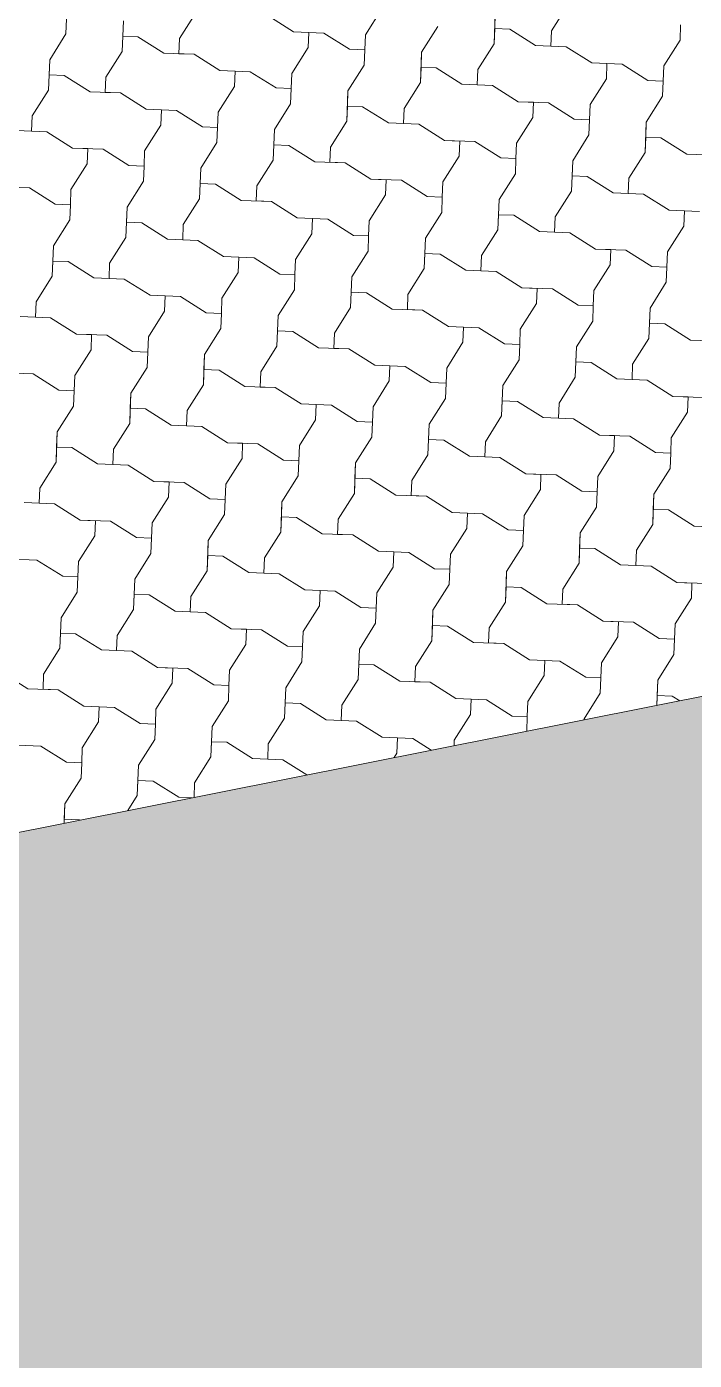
# Model space of a CAD drawing. Header units: metres. Extents: x -111189 to -108577, y -72951 to -72647.
# Drawn here: x -110681.752 to -110680.617, y -72945.926 to -72943.659 of the extents above; entities that cross this region are included whole.
import ezdxf

# ---------------------------------------------------------------- set-up
doc = ezdxf.new("R2010")
doc.units = ezdxf.units.M
doc.header["$MEASUREMENT"] = 0
doc.set_wipeout_variables(frame=1)
doc.linetypes.add('Dot & Dashed', pattern=[0.670278, 0.3175, -0.176389, 0, -0.176389])
doc.linetypes.add('Wipeout_Contour', pattern=[1, 0, -1])
for name, color, linetype in [('Muro Não Confinante - MNC1_1_0', 7, 'Continuous'), ('Muro Não Confinante - MNC1_1_02 - ESTRADAS', 7, 'Continuous'), ('Muro Não Confinante - MNC1_1_02 - PASSEIOS', 7, 'Continuous'), ('Planta Piso -1_1_01 - TERRENO PROPOSTO', 7, 'Continuous')]:
    doc.layers.add(name, color=color, linetype=linetype)

# ---------------------------------------------------------------- blocks, each defined once
blk = doc.blocks.new('*X143', base_point=(-110694.4627, -72968.689))
at = {"layer": 'Muro Não Confinante - MNC1_1_02 - PASSEIOS', "color": 253, "linetype": 'Continuous', "lineweight": 9, "ltscale": 1000}
for p, q in [((-110681.1757, -72943.673), (-110681.148, -72943.6292)), ((-110680.8595, -72943.6665), (-110680.8319, -72943.6228)), ((-110680.8595, -72943.6665), (-110680.8319, -72943.6228)), ((-110681.6849, -72943.6718), (-110681.6839, -72943.6459)), ((-110681.6849, -72943.6718), (-110681.6839, -72943.6459)), ((-110681.5894, -72943.7015), (-110681.5873, -72943.6497)), ((-110681.5873, -72943.6497), (-110681.5884, -72943.6756)), ((-110681.4918, -72943.6794), (-110681.4642, -72943.6356)), ((-110681.4918, -72943.6794), (-110681.4642, -72943.6356)), ((-110681.3418, -72943.6405), (-110681.2981, -72943.6681)), ((-110681.3418, -72943.6405), (-110681.2981, -72943.6681)), ((-110680.9571, -72943.6886), (-110680.955, -72943.6369)), ((-110680.955, -72943.6369), (-110680.956, -72943.6627)), ((-110680.6409, -72943.6821), (-110680.6399, -72943.6563)), ((-110681.7125, -72943.7155), (-110681.6849, -72943.6718)), ((-110681.7125, -72943.7155), (-110681.6849, -72943.6718)), ((-110681.5894, -72943.7015), (-110681.5884, -72943.6756)), ((-110681.5625, -72943.6766), (-110681.5884, -72943.6756)), ((-110681.5625, -72943.6766), (-110681.5187, -72943.7043)), ((-110681.4918, -72943.6794), (-110681.4929, -72943.7053)), ((-110681.4918, -72943.6794), (-110681.4929, -72943.7053)), ((-110681.2981, -72943.6681), (-110681.2722, -72943.6692)), ((-110681.2981, -72943.6681), (-110681.2463, -72943.6702)), ((-110681.2732, -72943.695), (-110681.2722, -72943.6692)), ((-110681.2463, -72943.6702), (-110681.2026, -72943.6978)), ((-110681.1757, -72943.673), (-110681.1767, -72943.6988)), ((-110681.0802, -72943.7027), (-110681.0526, -72943.6589)), ((-110681.0802, -72943.7027), (-110681.0526, -72943.6589)), ((-110680.9571, -72943.6886), (-110680.956, -72943.6627)), ((-110680.9302, -72943.6637), (-110680.956, -72943.6627)), ((-110680.9302, -72943.6637), (-110680.8864, -72943.6914)), ((-110680.8595, -72943.6665), (-110680.8605, -72943.6924)), ((-110680.8595, -72943.6665), (-110680.8605, -72943.6924)), ((-110681.617, -72943.7452), (-110681.5894, -72943.7015)), ((-110681.617, -72943.7452), (-110681.5894, -72943.7015)), ((-110681.3009, -72943.7388), (-110681.2732, -72943.695)), ((-110681.2026, -72943.6978), (-110681.1767, -72943.6988)), ((-110681.1777, -72943.7247), (-110681.1767, -72943.6988)), ((-110681.1777, -72943.7247), (-110681.1767, -72943.6988)), ((-110681.0822, -72943.7544), (-110681.0802, -72943.7027)), ((-110681.0802, -72943.7027), (-110681.0812, -72943.7285)), ((-110680.9847, -72943.7323), (-110680.9571, -72943.6886)), ((-110680.9847, -72943.7323), (-110680.9571, -72943.6886)), ((-110680.8864, -72943.6914), (-110680.8347, -72943.6934)), ((-110680.8347, -72943.6934), (-110680.8605, -72943.6924)), ((-110680.8347, -72943.6934), (-110680.7909, -72943.7211)), ((-110680.8347, -72943.6934), (-110680.7909, -72943.7211)), ((-110680.6685, -72943.7259), (-110680.6409, -72943.6821)), ((-110681.7146, -72943.7673), (-110681.7125, -72943.7155)), ((-110681.7125, -72943.7155), (-110681.7135, -72943.7414)), ((-110681.5187, -72943.7043), (-110681.467, -72943.7063)), ((-110681.467, -72943.7063), (-110681.4929, -72943.7053)), ((-110681.467, -72943.7063), (-110681.4232, -72943.7339)), ((-110681.467, -72943.7063), (-110681.4232, -72943.7339)), ((-110681.2054, -72943.7685), (-110681.1777, -72943.7247)), ((-110681.2054, -72943.7685), (-110681.1777, -72943.7247)), ((-110680.7909, -72943.7211), (-110680.7651, -72943.7221)), ((-110680.7909, -72943.7211), (-110680.7392, -72943.7231)), ((-110680.7661, -72943.7479), (-110680.7651, -72943.7221)), ((-110680.7392, -72943.7231), (-110680.6954, -72943.7507)), ((-110680.6685, -72943.7259), (-110680.6696, -72943.7518)), ((-110681.7146, -72943.7673), (-110681.7135, -72943.7414)), ((-110681.6877, -72943.7424), (-110681.7135, -72943.7414)), ((-110681.6877, -72943.7424), (-110681.6439, -72943.7701)), ((-110681.617, -72943.7452), (-110681.6181, -72943.7711)), ((-110681.617, -72943.7452), (-110681.6181, -72943.7711)), ((-110681.4232, -72943.7339), (-110681.3974, -72943.735)), ((-110681.4232, -72943.7339), (-110681.3715, -72943.736)), ((-110681.3984, -72943.7608), (-110681.3974, -72943.735)), ((-110681.3715, -72943.736), (-110681.3277, -72943.7636)), ((-110681.3009, -72943.7388), (-110681.3019, -72943.7646)), ((-110681.0822, -72943.7544), (-110681.0812, -72943.7285)), ((-110681.0554, -72943.7295), (-110681.0812, -72943.7285)), ((-110681.0554, -72943.7295), (-110681.0116, -72943.7572)), ((-110680.9847, -72943.7323), (-110680.9857, -72943.7582)), ((-110680.9847, -72943.7323), (-110680.9857, -72943.7582)), ((-110680.7937, -72943.7917), (-110680.7661, -72943.7479)), ((-110681.7422, -72943.811), (-110681.7146, -72943.7673)), ((-110681.7422, -72943.811), (-110681.7146, -72943.7673)), ((-110681.6439, -72943.7701), (-110681.5922, -72943.7721)), ((-110681.5922, -72943.7721), (-110681.6181, -72943.7711)), ((-110681.426, -72943.8046), (-110681.3984, -72943.7608)), ((-110681.3277, -72943.7636), (-110681.3019, -72943.7646)), ((-110681.3029, -72943.7905), (-110681.3019, -72943.7646)), ((-110681.3029, -72943.7905), (-110681.3019, -72943.7646)), ((-110681.2074, -72943.8202), (-110681.2054, -72943.7685)), ((-110681.2054, -72943.7685), (-110681.2064, -72943.7943)), ((-110681.1099, -72943.7982), (-110681.0822, -72943.7544)), ((-110681.1099, -72943.7982), (-110681.0822, -72943.7544)), ((-110681.0116, -72943.7572), (-110680.9599, -72943.7592)), ((-110680.9599, -72943.7592), (-110680.9857, -72943.7582)), ((-110680.9599, -72943.7592), (-110680.9161, -72943.7869)), ((-110680.9599, -72943.7592), (-110680.9161, -72943.7869)), ((-110680.6954, -72943.7507), (-110680.6696, -72943.7518)), ((-110680.6706, -72943.7776), (-110680.6696, -72943.7518)), ((-110680.6706, -72943.7776), (-110680.6696, -72943.7518)), ((-110681.5922, -72943.7721), (-110681.5484, -72943.7997)), ((-110681.5922, -72943.7721), (-110681.5484, -72943.7997)), ((-110681.3305, -72943.8343), (-110681.3029, -72943.7905)), ((-110681.3305, -72943.8343), (-110681.3029, -72943.7905)), ((-110680.9161, -72943.7869), (-110680.8902, -72943.7879)), ((-110680.9161, -72943.7869), (-110680.8644, -72943.7889)), ((-110680.8913, -72943.8138), (-110680.8902, -72943.7879)), ((-110680.8644, -72943.7889), (-110680.8206, -72943.8166)), ((-110680.7937, -72943.7917), (-110680.7947, -72943.8176)), ((-110680.6982, -72943.8214), (-110680.6706, -72943.7776)), ((-110680.6982, -72943.8214), (-110680.6706, -72943.7776)), ((-110681.7422, -72943.811), (-110681.7432, -72943.8369)), ((-110681.7422, -72943.811), (-110681.7432, -72943.8369)), ((-110681.5484, -72943.7997), (-110681.5226, -72943.8008)), ((-110681.5484, -72943.7997), (-110681.4967, -72943.8018)), ((-110681.5236, -72943.8266), (-110681.5226, -72943.8008)), ((-110681.4967, -72943.8018), (-110681.4529, -72943.8294)), ((-110681.426, -72943.8046), (-110681.4271, -72943.8305)), ((-110681.2074, -72943.8202), (-110681.2064, -72943.7943)), ((-110681.1805, -72943.7954), (-110681.2064, -72943.7943)), ((-110681.1805, -72943.7954), (-110681.1368, -72943.823)), ((-110681.1099, -72943.7982), (-110681.1109, -72943.824)), ((-110681.1099, -72943.7982), (-110681.1109, -72943.824)), ((-110680.9189, -72943.8575), (-110680.8913, -72943.8138)), ((-110680.8206, -72943.8166), (-110680.7947, -72943.8176)), ((-110681.7691, -72943.8359), (-110681.7174, -72943.8379)), ((-110681.7174, -72943.8379), (-110681.7432, -72943.8369)), ((-110681.7174, -72943.8379), (-110681.6736, -72943.8656)), ((-110681.7174, -72943.8379), (-110681.6736, -72943.8656)), ((-110681.5512, -72943.8704), (-110681.5236, -72943.8266)), ((-110681.4529, -72943.8294), (-110681.4271, -72943.8305)), ((-110681.4281, -72943.8563), (-110681.4271, -72943.8305)), ((-110681.4281, -72943.8563), (-110681.4271, -72943.8305)), ((-110681.3326, -72943.886), (-110681.3305, -72943.8343)), ((-110681.3305, -72943.8343), (-110681.3316, -72943.8601)), ((-110681.2351, -72943.864), (-110681.2074, -72943.8202)), ((-110681.2351, -72943.864), (-110681.2074, -72943.8202)), ((-110681.1368, -72943.823), (-110681.085, -72943.825)), ((-110681.085, -72943.825), (-110681.1109, -72943.824)), ((-110681.085, -72943.825), (-110681.0413, -72943.8527)), ((-110681.085, -72943.825), (-110681.0413, -72943.8527)), ((-110680.7958, -72943.8434), (-110680.7947, -72943.8176)), ((-110680.7958, -72943.8434), (-110680.7947, -72943.8176)), ((-110680.7003, -72943.8731), (-110680.6982, -72943.8214)), ((-110680.6982, -72943.8214), (-110680.6992, -72943.8473)), ((-110681.4557, -72943.9001), (-110681.4281, -72943.8563)), ((-110681.4557, -72943.9001), (-110681.4281, -72943.8563)), ((-110681.3326, -72943.886), (-110681.3316, -72943.8601)), ((-110681.3057, -72943.8612), (-110681.3316, -72943.8601)), ((-110681.3057, -72943.8612), (-110681.2619, -72943.8888)), ((-110681.0413, -72943.8527), (-110681.0154, -72943.8537)), ((-110681.0413, -72943.8527), (-110680.9895, -72943.8547)), ((-110681.0164, -72943.8796), (-110681.0154, -72943.8537)), ((-110680.9895, -72943.8547), (-110680.9458, -72943.8824)), ((-110680.9189, -72943.8575), (-110680.9199, -72943.8834)), ((-110680.8234, -72943.8872), (-110680.7958, -72943.8434)), ((-110680.8234, -72943.8872), (-110680.7958, -72943.8434)), ((-110680.7003, -72943.8731), (-110680.6992, -72943.8473)), ((-110680.6734, -72943.8483), (-110680.6992, -72943.8473)), ((-110680.6734, -72943.8483), (-110680.6296, -72943.8759)), ((-110681.6736, -72943.8656), (-110681.6477, -72943.8666)), ((-110681.6736, -72943.8656), (-110681.6219, -72943.8676)), ((-110681.6488, -72943.8924), (-110681.6477, -72943.8666)), ((-110681.6219, -72943.8676), (-110681.5781, -72943.8952)), ((-110681.5512, -72943.8704), (-110681.5522, -72943.8963)), ((-110681.2351, -72943.864), (-110681.2361, -72943.8898)), ((-110681.2351, -72943.864), (-110681.2361, -72943.8898)), ((-110681.0441, -72943.9233), (-110681.0164, -72943.8796)), ((-110680.9458, -72943.8824), (-110680.9199, -72943.8834)), ((-110680.9209, -72943.9092), (-110680.9199, -72943.8834)), ((-110680.9209, -72943.9092), (-110680.9199, -72943.8834)), ((-110680.7279, -72943.9169), (-110680.7003, -72943.8731)), ((-110680.7279, -72943.9169), (-110680.7003, -72943.8731)), ((-110680.6296, -72943.8759), (-110680.5779, -72943.878)), ((-110681.6764, -72943.9362), (-110681.6488, -72943.8924)), ((-110681.5781, -72943.8952), (-110681.5522, -72943.8963)), ((-110681.5533, -72943.9221), (-110681.5522, -72943.8963)), ((-110681.5533, -72943.9221), (-110681.5522, -72943.8963)), ((-110681.4578, -72943.9518), (-110681.4557, -72943.9001)), ((-110681.4557, -72943.9001), (-110681.4568, -72943.9259)), ((-110681.3602, -72943.9298), (-110681.3326, -72943.886)), ((-110681.3602, -72943.9298), (-110681.3326, -72943.886)), ((-110681.2619, -72943.8888), (-110681.2102, -72943.8908)), ((-110681.2102, -72943.8908), (-110681.2361, -72943.8898)), ((-110681.2102, -72943.8908), (-110681.1664, -72943.9185)), ((-110681.2102, -72943.8908), (-110681.1664, -72943.9185)), ((-110680.8255, -72943.9389), (-110680.8234, -72943.8872)), ((-110680.8234, -72943.8872), (-110680.8244, -72943.9131)), ((-110681.5809, -72943.9659), (-110681.5533, -72943.9221)), ((-110681.5809, -72943.9659), (-110681.5533, -72943.9221)), ((-110681.4578, -72943.9518), (-110681.4568, -72943.9259)), ((-110681.4309, -72943.927), (-110681.4568, -72943.9259)), ((-110681.4309, -72943.927), (-110681.3871, -72943.9546)), ((-110681.3602, -72943.9298), (-110681.3613, -72943.9556)), ((-110681.3602, -72943.9298), (-110681.3613, -72943.9556)), ((-110681.1664, -72943.9185), (-110681.1406, -72943.9195)), ((-110681.1664, -72943.9185), (-110681.1147, -72943.9205)), ((-110681.1416, -72943.9454), (-110681.1406, -72943.9195)), ((-110681.1147, -72943.9205), (-110681.071, -72943.9482)), ((-110681.0441, -72943.9233), (-110681.0451, -72943.9492)), ((-110680.9486, -72943.953), (-110680.9209, -72943.9092)), ((-110680.9486, -72943.953), (-110680.9209, -72943.9092)), ((-110680.8255, -72943.9389), (-110680.8244, -72943.9131)), ((-110680.7986, -72943.9141), (-110680.8244, -72943.9131)), ((-110680.7986, -72943.9141), (-110680.7548, -72943.9417)), ((-110680.7279, -72943.9169), (-110680.7289, -72943.9428)), ((-110680.7279, -72943.9169), (-110680.7289, -72943.9428)), ((-110681.7988, -72943.9314), (-110681.7471, -72943.9334)), ((-110681.7471, -72943.9334), (-110681.7033, -72943.961)), ((-110681.6764, -72943.9362), (-110681.6774, -72943.9621)), ((-110681.4854, -72943.9956), (-110681.4578, -72943.9518)), ((-110681.4854, -72943.9956), (-110681.4578, -72943.9518)), ((-110681.1692, -72943.9891), (-110681.1416, -72943.9454)), ((-110681.071, -72943.9482), (-110681.0451, -72943.9492)), ((-110681.0461, -72943.9751), (-110681.0451, -72943.9492)), ((-110681.0461, -72943.9751), (-110681.0451, -72943.9492)), ((-110680.8531, -72943.9827), (-110680.8255, -72943.9389)), ((-110680.8531, -72943.9827), (-110680.8255, -72943.9389)), ((-110680.7548, -72943.9417), (-110680.7031, -72943.9438)), ((-110680.7031, -72943.9438), (-110680.7289, -72943.9428)), ((-110680.7031, -72943.9438), (-110680.6593, -72943.9714)), ((-110680.7031, -72943.9438), (-110680.6593, -72943.9714)), ((-110681.7033, -72943.961), (-110681.6774, -72943.9621)), ((-110681.6784, -72943.9879), (-110681.6774, -72943.9621)), ((-110681.6784, -72943.9879), (-110681.6774, -72943.9621)), ((-110681.583, -72944.0176), (-110681.5809, -72943.9659)), ((-110681.5809, -72943.9659), (-110681.5819, -72943.9918)), ((-110681.3871, -72943.9546), (-110681.3354, -72943.9567)), ((-110681.3354, -72943.9567), (-110681.3613, -72943.9556)), ((-110681.3354, -72943.9567), (-110681.2916, -72943.9843)), ((-110681.3354, -72943.9567), (-110681.2916, -72943.9843)), ((-110681.0738, -72944.0188), (-110681.0461, -72943.9751)), ((-110681.0738, -72944.0188), (-110681.0461, -72943.9751)), ((-110680.9506, -72944.0047), (-110680.9486, -72943.953)), ((-110680.9486, -72943.953), (-110680.9496, -72943.9789)), ((-110680.6593, -72943.9714), (-110680.6334, -72943.9724)), ((-110680.6593, -72943.9714), (-110680.6076, -72943.9735)), ((-110680.6345, -72943.9983), (-110680.6334, -72943.9724)), ((-110681.7061, -72944.0317), (-110681.6784, -72943.9879)), ((-110681.7061, -72944.0317), (-110681.6784, -72943.9879)), ((-110681.583, -72944.0176), (-110681.5819, -72943.9918)), ((-110681.5561, -72943.9928), (-110681.5819, -72943.9918)), ((-110681.5561, -72943.9928), (-110681.5123, -72944.0204)), ((-110681.4854, -72943.9956), (-110681.4864, -72944.0214)), ((-110681.4854, -72943.9956), (-110681.4864, -72944.0214)), ((-110681.2916, -72943.9843), (-110681.2658, -72943.9853)), ((-110681.2916, -72943.9843), (-110681.2399, -72943.9863)), ((-110681.2668, -72944.0112), (-110681.2658, -72943.9853)), ((-110681.2399, -72943.9863), (-110681.1961, -72944.014)), ((-110681.1692, -72943.9891), (-110681.1703, -72944.015)), ((-110680.9506, -72944.0047), (-110680.9496, -72943.9789)), ((-110680.9237, -72943.9799), (-110680.9496, -72943.9789)), ((-110680.9237, -72943.9799), (-110680.88, -72944.0075)), ((-110680.8531, -72943.9827), (-110680.8541, -72944.0086)), ((-110680.8531, -72943.9827), (-110680.8541, -72944.0086)), ((-110681.6106, -72944.0614), (-110681.583, -72944.0176)), ((-110681.6106, -72944.0614), (-110681.583, -72944.0176)), ((-110681.5123, -72944.0204), (-110681.4606, -72944.0225)), ((-110681.2944, -72944.0549), (-110681.2668, -72944.0112)), ((-110681.1961, -72944.014), (-110681.1703, -72944.015)), ((-110681.1713, -72944.0409), (-110681.1703, -72944.015)), ((-110681.1713, -72944.0409), (-110681.1703, -72944.015)), ((-110681.0758, -72944.0705), (-110681.0738, -72944.0188)), ((-110681.0738, -72944.0188), (-110681.0748, -72944.0447)), ((-110680.9783, -72944.0485), (-110680.9506, -72944.0047)), ((-110680.9783, -72944.0485), (-110680.9506, -72944.0047)), ((-110680.88, -72944.0075), (-110680.8282, -72944.0096)), ((-110680.8282, -72944.0096), (-110680.8541, -72944.0086)), ((-110680.8282, -72944.0096), (-110680.7845, -72944.0372)), ((-110680.8282, -72944.0096), (-110680.7845, -72944.0372)), ((-110680.6621, -72944.0421), (-110680.6345, -72943.9983)), ((-110681.7081, -72944.0834), (-110681.7061, -72944.0317)), ((-110681.7061, -72944.0317), (-110681.7071, -72944.0576)), ((-110681.4606, -72944.0225), (-110681.4864, -72944.0214)), ((-110681.4606, -72944.0225), (-110681.4168, -72944.0501)), ((-110681.4606, -72944.0225), (-110681.4168, -72944.0501)), ((-110681.1989, -72944.0846), (-110681.1713, -72944.0409)), ((-110681.1989, -72944.0846), (-110681.1713, -72944.0409)), ((-110680.7845, -72944.0372), (-110680.7586, -72944.0382)), ((-110680.7845, -72944.0372), (-110680.7328, -72944.0393)), ((-110680.7596, -72944.0641), (-110680.7586, -72944.0382)), ((-110680.7328, -72944.0393), (-110680.689, -72944.0669)), ((-110680.6621, -72944.0421), (-110680.6631, -72944.0679)), ((-110681.7081, -72944.0834), (-110681.7071, -72944.0576)), ((-110681.6812, -72944.0586), (-110681.7071, -72944.0576)), ((-110681.6812, -72944.0586), (-110681.6375, -72944.0862)), ((-110681.6106, -72944.0614), (-110681.6116, -72944.0872)), ((-110681.6106, -72944.0614), (-110681.6116, -72944.0872)), ((-110681.4168, -72944.0501), (-110681.3909, -72944.0511)), ((-110681.4168, -72944.0501), (-110681.3651, -72944.0521)), ((-110681.392, -72944.077), (-110681.3909, -72944.0511)), ((-110681.3651, -72944.0521), (-110681.3213, -72944.0798)), ((-110681.2944, -72944.0549), (-110681.2955, -72944.0808)), ((-110681.0758, -72944.0705), (-110681.0748, -72944.0447)), ((-110681.0489, -72944.0457), (-110681.0748, -72944.0447)), ((-110681.0489, -72944.0457), (-110681.0051, -72944.0733)), ((-110680.9783, -72944.0485), (-110680.9793, -72944.0744)), ((-110680.9783, -72944.0485), (-110680.9793, -72944.0744)), ((-110680.7873, -72944.1079), (-110680.7596, -72944.0641)), ((-110681.7358, -72944.1272), (-110681.7081, -72944.0834)), ((-110681.7358, -72944.1272), (-110681.7081, -72944.0834)), ((-110681.6375, -72944.0862), (-110681.5858, -72944.0883)), ((-110681.5858, -72944.0883), (-110681.6116, -72944.0872)), ((-110681.5858, -72944.0883), (-110681.542, -72944.1159)), ((-110681.5858, -72944.0883), (-110681.542, -72944.1159)), ((-110681.4196, -72944.1208), (-110681.392, -72944.077)), ((-110681.3213, -72944.0798), (-110681.2955, -72944.0808)), ((-110681.2965, -72944.1067), (-110681.2955, -72944.0808)), ((-110681.2965, -72944.1067), (-110681.2955, -72944.0808)), ((-110681.201, -72944.1364), (-110681.1989, -72944.0846)), ((-110681.1989, -72944.0846), (-110681.2, -72944.1105)), ((-110681.1034, -72944.1143), (-110681.0758, -72944.0705)), ((-110681.1034, -72944.1143), (-110681.0758, -72944.0705)), ((-110681.0051, -72944.0733), (-110680.9534, -72944.0754)), ((-110680.9534, -72944.0754), (-110680.9793, -72944.0744)), ((-110680.9534, -72944.0754), (-110680.9097, -72944.103)), ((-110680.9534, -72944.0754), (-110680.9097, -72944.103)), ((-110680.689, -72944.0669), (-110680.6631, -72944.0679)), ((-110680.6642, -72944.0938), (-110680.6631, -72944.0679)), ((-110680.6642, -72944.0938), (-110680.6631, -72944.0679)), ((-110681.3241, -72944.1504), (-110681.2965, -72944.1067)), ((-110681.3241, -72944.1504), (-110681.2965, -72944.1067)), ((-110681.201, -72944.1364), (-110681.2, -72944.1105)), ((-110681.1741, -72944.1115), (-110681.2, -72944.1105)), ((-110680.9097, -72944.103), (-110680.8838, -72944.1041)), ((-110680.9097, -72944.103), (-110680.8579, -72944.1051)), ((-110680.8848, -72944.1299), (-110680.8838, -72944.1041)), ((-110680.8579, -72944.1051), (-110680.8142, -72944.1327)), ((-110680.7873, -72944.1079), (-110680.7883, -72944.1337)), ((-110680.6918, -72944.1376), (-110680.6642, -72944.0938)), ((-110680.6918, -72944.1376), (-110680.6642, -72944.0938)), ((-110681.7358, -72944.1272), (-110681.7368, -72944.1531)), ((-110681.7358, -72944.1272), (-110681.7368, -72944.1531)), ((-110681.542, -72944.1159), (-110681.5161, -72944.1169)), ((-110681.542, -72944.1159), (-110681.4903, -72944.118)), ((-110681.5171, -72944.1428), (-110681.5161, -72944.1169)), ((-110681.4903, -72944.118), (-110681.4465, -72944.1456)), ((-110681.4196, -72944.1208), (-110681.4206, -72944.1466)), ((-110681.1741, -72944.1115), (-110681.1303, -72944.1392)), ((-110681.1034, -72944.1143), (-110681.1045, -72944.1402)), ((-110681.1034, -72944.1143), (-110681.1045, -72944.1402)), ((-110680.9125, -72944.1737), (-110680.8848, -72944.1299)), ((-110680.8142, -72944.1327), (-110680.7883, -72944.1337)), ((-110680.7893, -72944.1596), (-110680.7883, -72944.1337)), ((-110680.7893, -72944.1596), (-110680.7883, -72944.1337)), ((-110681.7627, -72944.152), (-110681.7109, -72944.1541)), ((-110681.7109, -72944.1541), (-110681.7368, -72944.1531)), ((-110681.7109, -72944.1541), (-110681.6672, -72944.1817)), ((-110681.7109, -72944.1541), (-110681.6672, -72944.1817)), ((-110681.5448, -72944.1866), (-110681.5171, -72944.1428)), ((-110681.4465, -72944.1456), (-110681.4206, -72944.1466)), ((-110681.4217, -72944.1725), (-110681.4206, -72944.1466)), ((-110681.4217, -72944.1725), (-110681.4206, -72944.1466)), ((-110681.3262, -72944.2022), (-110681.3241, -72944.1504)), ((-110681.3241, -72944.1504), (-110681.3251, -72944.1763)), ((-110681.2286, -72944.1801), (-110681.201, -72944.1364)), ((-110681.2286, -72944.1801), (-110681.201, -72944.1364)), ((-110681.1303, -72944.1392), (-110681.0786, -72944.1412)), ((-110681.0786, -72944.1412), (-110681.1045, -72944.1402)), ((-110681.0786, -72944.1412), (-110681.0348, -72944.1688)), ((-110681.0786, -72944.1412), (-110681.0348, -72944.1688)), ((-110680.6938, -72944.1893), (-110680.6918, -72944.1376)), ((-110680.6918, -72944.1376), (-110680.6928, -72944.1634)), ((-110681.4493, -72944.2162), (-110681.4217, -72944.1725)), ((-110681.4493, -72944.2162), (-110681.4217, -72944.1725)), ((-110681.3262, -72944.2022), (-110681.3251, -72944.1763)), ((-110681.2993, -72944.1773), (-110681.3251, -72944.1763)), ((-110681.2993, -72944.1773), (-110681.2555, -72944.205)), ((-110681.0348, -72944.1688), (-110681.009, -72944.1699)), ((-110681.0348, -72944.1688), (-110680.9831, -72944.1709)), ((-110681.01, -72944.1957), (-110681.009, -72944.1699)), ((-110680.9831, -72944.1709), (-110680.9393, -72944.1985)), ((-110680.9125, -72944.1737), (-110680.9135, -72944.1995)), ((-110680.817, -72944.2034), (-110680.7893, -72944.1596)), ((-110680.817, -72944.2034), (-110680.7893, -72944.1596)), ((-110680.6938, -72944.1893), (-110680.6928, -72944.1634)), ((-110680.6669, -72944.1644), (-110680.6928, -72944.1634)), ((-110680.6669, -72944.1644), (-110680.6232, -72944.1921)), ((-110681.6672, -72944.1817), (-110681.6413, -72944.1827)), ((-110681.6672, -72944.1817), (-110681.6154, -72944.1838)), ((-110681.6423, -72944.2086), (-110681.6413, -72944.1827)), ((-110681.6154, -72944.1838), (-110681.5717, -72944.2114)), ((-110681.5448, -72944.1866), (-110681.5458, -72944.2124)), ((-110681.2286, -72944.1801), (-110681.2296, -72944.206)), ((-110681.2286, -72944.1801), (-110681.2296, -72944.206)), ((-110681.0376, -72944.2395), (-110681.01, -72944.1957)), ((-110680.9393, -72944.1985), (-110680.9135, -72944.1995)), ((-110680.9145, -72944.2254), (-110680.9135, -72944.1995)), ((-110680.9145, -72944.2254), (-110680.9135, -72944.1995)), ((-110680.7215, -72944.2331), (-110680.6938, -72944.1893)), ((-110680.7215, -72944.2331), (-110680.6938, -72944.1893)), ((-110680.6232, -72944.1921), (-110680.5715, -72944.1941)), ((-110681.67, -72944.2524), (-110681.6423, -72944.2086)), ((-110681.5717, -72944.2114), (-110681.5458, -72944.2124)), ((-110681.5468, -72944.2383), (-110681.5458, -72944.2124)), ((-110681.5468, -72944.2383), (-110681.5458, -72944.2124)), ((-110681.4513, -72944.268), (-110681.4493, -72944.2162)), ((-110681.4493, -72944.2162), (-110681.4503, -72944.2421)), ((-110681.3538, -72944.2459), (-110681.3262, -72944.2022)), ((-110681.3538, -72944.2459), (-110681.3262, -72944.2022)), ((-110681.2555, -72944.205), (-110681.2038, -72944.207)), ((-110681.2038, -72944.207), (-110681.2296, -72944.206)), ((-110681.2038, -72944.207), (-110681.16, -72944.2346)), ((-110681.2038, -72944.207), (-110681.16, -72944.2346)), ((-110680.819, -72944.2551), (-110680.817, -72944.2034)), ((-110680.817, -72944.2034), (-110680.818, -72944.2292)), ((-110681.5745, -72944.2821), (-110681.5468, -72944.2383)), ((-110681.5745, -72944.2821), (-110681.5468, -72944.2383)), ((-110681.4513, -72944.268), (-110681.4503, -72944.2421)), ((-110681.4245, -72944.2431), (-110681.4503, -72944.2421)), ((-110681.4245, -72944.2431), (-110681.3807, -72944.2708)), ((-110681.3538, -72944.2459), (-110681.3548, -72944.2718)), ((-110681.3538, -72944.2459), (-110681.3548, -72944.2718)), ((-110681.16, -72944.2346), (-110681.1342, -72944.2357)), ((-110681.16, -72944.2346), (-110681.1083, -72944.2367)), ((-110681.1352, -72944.2615), (-110681.1342, -72944.2357)), ((-110681.1083, -72944.2367), (-110681.0645, -72944.2643)), ((-110681.0376, -72944.2395), (-110681.0387, -72944.2654)), ((-110680.9421, -72944.2692), (-110680.9145, -72944.2254)), ((-110680.9421, -72944.2692), (-110680.9145, -72944.2254)), ((-110680.819, -72944.2551), (-110680.818, -72944.2292)), ((-110680.7921, -72944.2303), (-110680.818, -72944.2292)), ((-110680.7921, -72944.2303), (-110680.7484, -72944.2579)), ((-110680.7215, -72944.2331), (-110680.7225, -72944.2589)), ((-110680.7215, -72944.2331), (-110680.7225, -72944.2589)), ((-110681.7923, -72944.2475), (-110681.7406, -72944.2496)), ((-110681.7406, -72944.2496), (-110681.6968, -72944.2772)), ((-110681.67, -72944.2524), (-110681.671, -72944.2782)), ((-110681.479, -72944.3117), (-110681.4513, -72944.268)), ((-110681.479, -72944.3117), (-110681.4513, -72944.268)), ((-110681.1628, -72944.3053), (-110681.1352, -72944.2615)), ((-110681.0645, -72944.2643), (-110681.0387, -72944.2654)), ((-110681.0397, -72944.2912), (-110681.0387, -72944.2654)), ((-110681.0397, -72944.2912), (-110681.0387, -72944.2654)), ((-110680.9442, -72944.3209), (-110680.9421, -72944.2692)), ((-110680.9421, -72944.2692), (-110680.9432, -72944.295)), ((-110680.8466, -72944.2989), (-110680.819, -72944.2551)), ((-110680.8466, -72944.2989), (-110680.819, -72944.2551)), ((-110680.7484, -72944.2579), (-110680.6966, -72944.2599)), ((-110680.6966, -72944.2599), (-110680.7225, -72944.2589)), ((-110680.6966, -72944.2599), (-110680.6529, -72944.2876)), ((-110680.6966, -72944.2599), (-110680.6529, -72944.2876)), ((-110681.6968, -72944.2772), (-110681.671, -72944.2782)), ((-110681.672, -72944.3041), (-110681.671, -72944.2782)), ((-110681.672, -72944.3041), (-110681.671, -72944.2782)), ((-110681.5765, -72944.3338), (-110681.5745, -72944.2821)), ((-110681.5745, -72944.2821), (-110681.5755, -72944.3079)), ((-110681.3807, -72944.2708), (-110681.329, -72944.2728)), ((-110681.329, -72944.2728), (-110681.3548, -72944.2718)), ((-110681.329, -72944.2728), (-110681.2852, -72944.3005)), ((-110681.329, -72944.2728), (-110681.2852, -72944.3005)), ((-110681.0673, -72944.335), (-110681.0397, -72944.2912)), ((-110681.0673, -72944.335), (-110681.0397, -72944.2912)), ((-110680.6529, -72944.2876), (-110680.627, -72944.2886)), ((-110680.6529, -72944.2876), (-110680.6011, -72944.2896)), ((-110680.628, -72944.3145), (-110680.627, -72944.2886)), ((-110681.6996, -72944.3479), (-110681.672, -72944.3041)), ((-110681.6996, -72944.3479), (-110681.672, -72944.3041)), ((-110681.5765, -72944.3338), (-110681.5755, -72944.3079)), ((-110681.5496, -72944.3089), (-110681.5755, -72944.3079)), ((-110681.5496, -72944.3089), (-110681.5059, -72944.3366)), ((-110681.479, -72944.3117), (-110681.48, -72944.3376)), ((-110681.479, -72944.3117), (-110681.48, -72944.3376)), ((-110681.2852, -72944.3005), (-110681.2593, -72944.3015)), ((-110681.2852, -72944.3005), (-110681.2335, -72944.3025)), ((-110681.2604, -72944.3273), (-110681.2593, -72944.3015)), ((-110681.2335, -72944.3025), (-110681.1897, -72944.3301)), ((-110681.1628, -72944.3053), (-110681.1638, -72944.3312)), ((-110680.9442, -72944.3209), (-110680.9432, -72944.295)), ((-110680.9173, -72944.2961), (-110680.9432, -72944.295)), ((-110680.9173, -72944.2961), (-110680.8735, -72944.3237)), ((-110680.8466, -72944.2989), (-110680.8477, -72944.3247)), ((-110680.8466, -72944.2989), (-110680.8477, -72944.3247)), ((-110680.6557, -72944.3582), (-110680.628, -72944.3145)), ((-110681.6042, -72944.3775), (-110681.5765, -72944.3338)), ((-110681.6042, -72944.3775), (-110681.5765, -72944.3338)), ((-110681.5059, -72944.3366), (-110681.4541, -72944.3386)), ((-110681.4541, -72944.3386), (-110681.48, -72944.3376)), ((-110681.288, -72944.3711), (-110681.2604, -72944.3273)), ((-110681.1897, -72944.3301), (-110681.1638, -72944.3312)), ((-110681.1649, -72944.357), (-110681.1638, -72944.3312)), ((-110681.1649, -72944.357), (-110681.1638, -72944.3312)), ((-110681.0694, -72944.3867), (-110681.0673, -72944.335)), ((-110681.0673, -72944.335), (-110681.0683, -72944.3608)), ((-110680.9718, -72944.3647), (-110680.9442, -72944.3209)), ((-110680.9718, -72944.3647), (-110680.9442, -72944.3209)), ((-110680.8735, -72944.3237), (-110680.8218, -72944.3257)), ((-110680.8218, -72944.3257), (-110680.8477, -72944.3247)), ((-110680.8218, -72944.3257), (-110680.778, -72944.3534)), ((-110680.8218, -72944.3257), (-110680.778, -72944.3534)), ((-110681.7017, -72944.3996), (-110681.6996, -72944.3479)), ((-110681.6996, -72944.3479), (-110681.7007, -72944.3737)), ((-110681.4541, -72944.3386), (-110681.4104, -72944.3663)), ((-110681.4541, -72944.3386), (-110681.4104, -72944.3663)), ((-110681.1925, -72944.4008), (-110681.1649, -72944.357)), ((-110681.1925, -72944.4008), (-110681.1649, -72944.357)), ((-110680.778, -72944.3534), (-110680.7522, -72944.3544)), ((-110680.778, -72944.3534), (-110680.7263, -72944.3554)), ((-110680.7532, -72944.3803), (-110680.7522, -72944.3544)), ((-110680.7263, -72944.3554), (-110680.6826, -72944.3831)), ((-110680.6557, -72944.3582), (-110680.6567, -72944.3841)), ((-110681.7017, -72944.3996), (-110681.7007, -72944.3737)), ((-110681.6748, -72944.3747), (-110681.7007, -72944.3737)), ((-110681.6748, -72944.3747), (-110681.631, -72944.4024)), ((-110681.6042, -72944.3775), (-110681.6052, -72944.4034)), ((-110681.6042, -72944.3775), (-110681.6052, -72944.4034)), ((-110681.4104, -72944.3663), (-110681.3845, -72944.3673)), ((-110681.4104, -72944.3663), (-110681.3586, -72944.3683)), ((-110681.3855, -72944.3931), (-110681.3845, -72944.3673)), ((-110681.3586, -72944.3683), (-110681.3149, -72944.3959)), ((-110681.288, -72944.3711), (-110681.289, -72944.397)), ((-110681.0694, -72944.3867), (-110681.0683, -72944.3608)), ((-110681.0425, -72944.3619), (-110681.0683, -72944.3608)), ((-110681.0425, -72944.3619), (-110680.9987, -72944.3895)), ((-110680.9718, -72944.3647), (-110680.9729, -72944.3905)), ((-110680.9718, -72944.3647), (-110680.9729, -72944.3905)), ((-110680.7808, -72944.424), (-110680.7532, -72944.3803)), ((-110680.6826, -72944.3831), (-110680.6567, -72944.3841)), ((-110681.7293, -72944.4434), (-110681.7017, -72944.3996)), ((-110681.7293, -72944.4434), (-110681.7017, -72944.3996)), ((-110681.631, -72944.4024), (-110681.5793, -72944.4044)), ((-110681.5793, -72944.4044), (-110681.6052, -72944.4034)), ((-110681.5793, -72944.4044), (-110681.5355, -72944.4321)), ((-110681.5793, -72944.4044), (-110681.5355, -72944.4321)), ((-110681.4132, -72944.4369), (-110681.3855, -72944.3931)), ((-110681.3149, -72944.3959), (-110681.289, -72944.397)), ((-110681.29, -72944.4228), (-110681.289, -72944.397)), ((-110681.29, -72944.4228), (-110681.289, -72944.397)), ((-110681.1945, -72944.4525), (-110681.1925, -72944.4008)), ((-110681.1925, -72944.4008), (-110681.1935, -72944.4267)), ((-110681.097, -72944.4305), (-110681.0694, -72944.3867)), ((-110681.097, -72944.4305), (-110681.0694, -72944.3867)), ((-110680.9987, -72944.3895), (-110680.947, -72944.3916)), ((-110680.947, -72944.3916), (-110680.9729, -72944.3905)), ((-110680.947, -72944.3916), (-110680.9032, -72944.4192)), ((-110680.947, -72944.3916), (-110680.9032, -72944.4192)), ((-110680.6577, -72944.41), (-110680.6567, -72944.3841)), ((-110680.6577, -72944.41), (-110680.6567, -72944.3841)), ((-110681.3177, -72944.4666), (-110681.29, -72944.4228)), ((-110681.3177, -72944.4666), (-110681.29, -72944.4228)), ((-110681.1945, -72944.4525), (-110681.1935, -72944.4267)), ((-110681.1677, -72944.4277), (-110681.1935, -72944.4267)), ((-110681.1677, -72944.4277), (-110681.1239, -72944.4553)), ((-110680.9032, -72944.4192), (-110680.8774, -72944.4202)), ((-110680.9032, -72944.4192), (-110680.8515, -72944.4212)), ((-110680.8784, -72944.4461), (-110680.8774, -72944.4202)), ((-110680.8515, -72944.4212), (-110680.8077, -72944.4489)), ((-110680.7808, -72944.424), (-110680.7819, -72944.4499)), ((-110680.6853, -72944.4537), (-110680.6577, -72944.41)), ((-110680.6853, -72944.4537), (-110680.6577, -72944.41)), ((-110681.7293, -72944.4434), (-110681.7304, -72944.4692)), ((-110681.7293, -72944.4434), (-110681.7304, -72944.4692)), ((-110681.5355, -72944.4321), (-110681.5097, -72944.4331)), ((-110681.5355, -72944.4321), (-110681.4838, -72944.4341)), ((-110681.5107, -72944.459), (-110681.5097, -72944.4331)), ((-110681.4838, -72944.4341), (-110681.4401, -72944.4618)), ((-110681.4132, -72944.4369), (-110681.4142, -72944.4628)), ((-110681.097, -72944.4305), (-110681.098, -72944.4563)), ((-110681.097, -72944.4305), (-110681.098, -72944.4563)), ((-110680.906, -72944.4898), (-110680.8784, -72944.4461)), ((-110680.8077, -72944.4489), (-110680.7819, -72944.4499)), ((-110680.7829, -72944.4758), (-110680.7819, -72944.4499)), ((-110680.7829, -72944.4758), (-110680.7819, -72944.4499)), ((-110681.7562, -72944.4682), (-110681.7045, -72944.4702)), ((-110681.7045, -72944.4702), (-110681.7304, -72944.4692)), ((-110681.7045, -72944.4702), (-110681.6607, -72944.4979)), ((-110681.7045, -72944.4702), (-110681.6607, -72944.4979)), ((-110681.5383, -72944.5027), (-110681.5107, -72944.459)), ((-110681.4401, -72944.4618), (-110681.4142, -72944.4628)), ((-110681.4152, -72944.4886), (-110681.4142, -72944.4628)), ((-110681.4152, -72944.4886), (-110681.4142, -72944.4628)), ((-110681.3197, -72944.5183), (-110681.3177, -72944.4666)), ((-110681.3177, -72944.4666), (-110681.3187, -72944.4925)), ((-110681.2222, -72944.4963), (-110681.1945, -72944.4525)), ((-110681.2222, -72944.4963), (-110681.1945, -72944.4525)), ((-110681.1239, -72944.4553), (-110681.0722, -72944.4574)), ((-110681.0722, -72944.4574), (-110681.098, -72944.4563)), ((-110681.0722, -72944.4574), (-110681.0284, -72944.485)), ((-110681.0722, -72944.4574), (-110681.0284, -72944.485)), ((-110680.6874, -72944.5054), (-110680.6853, -72944.4537)), ((-110680.6853, -72944.4537), (-110680.6864, -72944.4796)), ((-110681.4429, -72944.5324), (-110681.4152, -72944.4886)), ((-110681.4429, -72944.5324), (-110681.4152, -72944.4886)), ((-110681.3197, -72944.5183), (-110681.3187, -72944.4925)), ((-110681.2928, -72944.4935), (-110681.3187, -72944.4925)), ((-110681.2928, -72944.4935), (-110681.2491, -72944.5211)), ((-110681.2222, -72944.4963), (-110681.2232, -72944.5221)), ((-110681.2222, -72944.4963), (-110681.2232, -72944.5221)), ((-110681.0284, -72944.485), (-110681.0025, -72944.486)), ((-110681.0284, -72944.485), (-110680.9767, -72944.487)), ((-110681.0036, -72944.5119), (-110681.0025, -72944.486)), ((-110680.9767, -72944.487), (-110680.9329, -72944.5147)), ((-110680.906, -72944.4898), (-110680.907, -72944.5157)), ((-110680.8105, -72944.5195), (-110680.7829, -72944.4758)), ((-110680.8105, -72944.5195), (-110680.7829, -72944.4758)), ((-110680.6874, -72944.5054), (-110680.6864, -72944.4796)), ((-110680.6605, -72944.4806), (-110680.6864, -72944.4796)), ((-110680.6605, -72944.4806), (-110680.6167, -72944.5082)), ((-110681.6607, -72944.4979), (-110681.6349, -72944.4989)), ((-110681.6607, -72944.4979), (-110681.609, -72944.4999)), ((-110681.6359, -72944.5248), (-110681.6349, -72944.4989)), ((-110681.609, -72944.4999), (-110681.5652, -72944.5276)), ((-110681.5383, -72944.5027), (-110681.5394, -72944.5286)), ((-110681.3474, -72944.5621), (-110681.3197, -72944.5183)), ((-110681.3474, -72944.5621), (-110681.3197, -72944.5183)), ((-110681.0312, -72944.5557), (-110681.0036, -72944.5119)), ((-110680.9329, -72944.5147), (-110680.907, -72944.5157)), ((-110680.9081, -72944.5416), (-110680.907, -72944.5157)), ((-110680.9081, -72944.5416), (-110680.907, -72944.5157)), ((-110680.715, -72944.5492), (-110680.6874, -72944.5054)), ((-110680.715, -72944.5492), (-110680.6874, -72944.5054)), ((-110680.6167, -72944.5082), (-110680.565, -72944.5103)), ((-110681.6635, -72944.5685), (-110681.6359, -72944.5248)), ((-110681.5652, -72944.5276), (-110681.5394, -72944.5286)), ((-110681.5404, -72944.5544), (-110681.5394, -72944.5286)), ((-110681.5404, -72944.5544), (-110681.5394, -72944.5286)), ((-110681.4449, -72944.5841), (-110681.4429, -72944.5324)), ((-110681.4429, -72944.5324), (-110681.4439, -72944.5583)), ((-110681.2491, -72944.5211), (-110681.1973, -72944.5232)), ((-110681.1973, -72944.5232), (-110681.2232, -72944.5221)), ((-110681.1973, -72944.5232), (-110681.1536, -72944.5508)), ((-110681.1973, -72944.5232), (-110681.1536, -72944.5508)), ((-110680.9357, -72944.5853), (-110680.9081, -72944.5416)), ((-110680.9357, -72944.5853), (-110680.9081, -72944.5416)), ((-110680.8126, -72944.5713), (-110680.8105, -72944.5195)), ((-110680.8105, -72944.5195), (-110680.8116, -72944.5454)), ((-110681.7859, -72944.5637), (-110681.7342, -72944.5657)), ((-110681.568, -72944.5982), (-110681.5404, -72944.5544)), ((-110681.568, -72944.5982), (-110681.5404, -72944.5544)), ((-110681.4449, -72944.5841), (-110681.4439, -72944.5583)), ((-110681.418, -72944.5593), (-110681.4439, -72944.5583)), ((-110681.418, -72944.5593), (-110681.3742, -72944.5869)), ((-110681.3474, -72944.5621), (-110681.3484, -72944.588)), ((-110681.3474, -72944.5621), (-110681.3484, -72944.588)), ((-110681.1536, -72944.5508), (-110681.1277, -72944.5518)), ((-110681.1536, -72944.5508), (-110681.1019, -72944.5529)), ((-110681.1287, -72944.5777), (-110681.1277, -72944.5518)), ((-110681.1019, -72944.5529), (-110681.0581, -72944.5805)), ((-110681.0312, -72944.5557), (-110681.0322, -72944.5815)), ((-110680.8126, -72944.5713), (-110680.8116, -72944.5454)), ((-110680.7857, -72944.5464), (-110680.8116, -72944.5454)), ((-110680.7857, -72944.5464), (-110680.7419, -72944.5741)), ((-110680.715, -72944.5492), (-110680.7161, -72944.5751)), ((-110680.715, -72944.5492), (-110680.7161, -72944.5751)), ((-110681.7342, -72944.5657), (-110681.6904, -72944.5934)), ((-110681.6635, -72944.5685), (-110681.6645, -72944.5944)), ((-110681.4725, -72944.6279), (-110681.4449, -72944.5841)), ((-110681.4725, -72944.6279), (-110681.4449, -72944.5841)), ((-110681.3742, -72944.5869), (-110681.3225, -72944.589)), ((-110681.1564, -72944.6215), (-110681.1287, -72944.5777)), ((-110681.0581, -72944.5805), (-110681.0322, -72944.5815)), ((-110681.0332, -72944.6074), (-110681.0322, -72944.5815)), ((-110681.0332, -72944.6074), (-110681.0322, -72944.5815)), ((-110680.9378, -72944.6371), (-110680.9357, -72944.5853)), ((-110680.9357, -72944.5853), (-110680.9367, -72944.6112)), ((-110680.8402, -72944.615), (-110680.8126, -72944.5713)), ((-110680.8402, -72944.615), (-110680.8126, -72944.5713)), ((-110680.7419, -72944.5741), (-110680.6902, -72944.5761)), ((-110680.6902, -72944.5761), (-110680.7161, -72944.5751)), ((-110680.6902, -72944.5761), (-110680.6464, -72944.6037)), ((-110680.6902, -72944.5761), (-110680.6464, -72944.6037)), ((-110681.6904, -72944.5934), (-110681.6645, -72944.5944)), ((-110681.6656, -72944.6203), (-110681.6645, -72944.5944)), ((-110681.6656, -72944.6203), (-110681.6645, -72944.5944)), ((-110681.5701, -72944.6499), (-110681.568, -72944.5982)), ((-110681.568, -72944.5982), (-110681.5691, -72944.6241)), ((-110681.3225, -72944.589), (-110681.3484, -72944.588)), ((-110681.3225, -72944.589), (-110681.2788, -72944.6166)), ((-110681.3225, -72944.589), (-110681.2788, -72944.6166)), ((-110681.0609, -72944.6511), (-110681.0332, -72944.6074)), ((-110681.0609, -72944.6511), (-110681.0332, -72944.6074)), ((-110680.6464, -72944.6037), (-110680.6206, -72944.6048)), ((-110680.6464, -72944.6037), (-110680.5947, -72944.6058)), ((-110680.6216, -72944.6306), (-110680.6206, -72944.6048)), ((-110681.6932, -72944.664), (-110681.6656, -72944.6203)), ((-110681.6932, -72944.664), (-110681.6656, -72944.6203)), ((-110681.5701, -72944.6499), (-110681.5691, -72944.6241)), ((-110681.5432, -72944.6251), (-110681.5691, -72944.6241)), ((-110681.5432, -72944.6251), (-110681.4994, -72944.6527)), ((-110681.4725, -72944.6279), (-110681.4736, -72944.6538)), ((-110681.4725, -72944.6279), (-110681.4736, -72944.6538)), ((-110681.2788, -72944.6166), (-110681.2529, -72944.6176)), ((-110681.2788, -72944.6166), (-110681.227, -72944.6187)), ((-110681.2539, -72944.6435), (-110681.2529, -72944.6176)), ((-110681.227, -72944.6187), (-110681.1833, -72944.6463)), ((-110681.1564, -72944.6215), (-110681.1574, -72944.6473)), ((-110680.9378, -72944.6371), (-110680.9367, -72944.6112)), ((-110680.9109, -72944.6122), (-110680.9367, -72944.6112)), ((-110680.9109, -72944.6122), (-110680.8671, -72944.6399)), ((-110680.8402, -72944.615), (-110680.8412, -72944.6409)), ((-110680.8402, -72944.615), (-110680.8412, -72944.6409)), ((-110680.6492, -72944.6744), (-110680.6216, -72944.6306)), ((-110681.5977, -72944.6937), (-110681.5701, -72944.6499)), ((-110681.5977, -72944.6937), (-110681.5701, -72944.6499)), ((-110681.4994, -72944.6527), (-110681.4477, -72944.6548)), ((-110681.4477, -72944.6548), (-110681.4736, -72944.6538)), ((-110681.4477, -72944.6548), (-110681.4039, -72944.6824)), ((-110681.4477, -72944.6548), (-110681.4039, -72944.6824)), ((-110681.2816, -72944.6873), (-110681.2539, -72944.6435)), ((-110681.1833, -72944.6463), (-110681.1574, -72944.6473)), ((-110681.1584, -72944.6732), (-110681.1574, -72944.6473)), ((-110681.1584, -72944.6732), (-110681.1574, -72944.6473)), ((-110681.0629, -72944.7029), (-110681.0609, -72944.6511)), ((-110681.0609, -72944.6511), (-110681.0619, -72944.677)), ((-110680.9654, -72944.6808), (-110680.9378, -72944.6371)), ((-110680.9654, -72944.6808), (-110680.9378, -72944.6371)), ((-110680.8671, -72944.6399), (-110680.8154, -72944.6419)), ((-110680.8154, -72944.6419), (-110680.8412, -72944.6409)), ((-110680.8154, -72944.6419), (-110680.7716, -72944.6695)), ((-110680.8154, -72944.6419), (-110680.7716, -72944.6695)), ((-110681.6953, -72944.7157), (-110681.6932, -72944.664)), ((-110681.6932, -72944.664), (-110681.6942, -72944.6899)), ((-110681.1861, -72944.717), (-110681.1584, -72944.6732)), ((-110681.1861, -72944.717), (-110681.1584, -72944.6732)), ((-110681.0629, -72944.7029), (-110681.0619, -72944.677)), ((-110681.036, -72944.678), (-110681.0619, -72944.677)), ((-110680.7716, -72944.6695), (-110680.7457, -72944.6706)), ((-110680.7716, -72944.6695), (-110680.7199, -72944.6716)), ((-110680.7468, -72944.6964), (-110680.7457, -72944.6706)), ((-110680.7199, -72944.6716), (-110680.6761, -72944.6992)), ((-110680.6492, -72944.6744), (-110680.6503, -72944.7003)), ((-110681.6953, -72944.7157), (-110681.6942, -72944.6899)), ((-110681.6684, -72944.6909), (-110681.6942, -72944.6899)), ((-110681.6684, -72944.6909), (-110681.6246, -72944.7185)), ((-110681.5977, -72944.6937), (-110681.5987, -72944.7196)), ((-110681.5977, -72944.6937), (-110681.5987, -72944.7196)), ((-110681.4039, -72944.6824), (-110681.3781, -72944.6834)), ((-110681.4039, -72944.6824), (-110681.3522, -72944.6845)), ((-110681.3791, -72944.7093), (-110681.3781, -72944.6834)), ((-110681.3522, -72944.6845), (-110681.3084, -72944.7121)), ((-110681.2816, -72944.6873), (-110681.2826, -72944.7131)), ((-110681.036, -72944.678), (-110680.9923, -72944.7057)), ((-110680.9654, -72944.6808), (-110680.9664, -72944.7067)), ((-110680.9654, -72944.6808), (-110680.9664, -72944.7067)), ((-110680.7744, -72944.7402), (-110680.7468, -72944.6964)), ((-110680.6761, -72944.6992), (-110680.6503, -72944.7003)), ((-110680.6513, -72944.7261), (-110680.6503, -72944.7003)), ((-110680.6513, -72944.7261), (-110680.6503, -72944.7003)), ((-110681.7229, -72944.7595), (-110681.6953, -72944.7157)), ((-110681.7229, -72944.7595), (-110681.6953, -72944.7157)), ((-110681.6246, -72944.7185), (-110681.5729, -72944.7206)), ((-110681.5729, -72944.7206), (-110681.5987, -72944.7196)), ((-110681.5729, -72944.7206), (-110681.5291, -72944.7482)), ((-110681.5729, -72944.7206), (-110681.5291, -72944.7482)), ((-110681.4067, -72944.7531), (-110681.3791, -72944.7093)), ((-110681.3084, -72944.7121), (-110681.2826, -72944.7131)), ((-110681.2836, -72944.739), (-110681.2826, -72944.7131)), ((-110681.2836, -72944.739), (-110681.2826, -72944.7131)), ((-110681.1881, -72944.7687), (-110681.1861, -72944.717)), ((-110681.1861, -72944.717), (-110681.1871, -72944.7428)), ((-110681.0906, -72944.7466), (-110681.0629, -72944.7029)), ((-110681.0906, -72944.7466), (-110681.0629, -72944.7029)), ((-110680.9923, -72944.7057), (-110680.9406, -72944.7077)), ((-110680.9406, -72944.7077), (-110680.9664, -72944.7067)), ((-110680.9406, -72944.7077), (-110680.8968, -72944.7354)), ((-110680.9406, -72944.7077), (-110680.8968, -72944.7354)), ((-110681.3112, -72944.7828), (-110681.2836, -72944.739)), ((-110681.3112, -72944.7828), (-110681.2836, -72944.739)), ((-110681.1881, -72944.7687), (-110681.1871, -72944.7428)), ((-110681.1612, -72944.7438), (-110681.1871, -72944.7428)), ((-110681.1612, -72944.7438), (-110681.1175, -72944.7715)), ((-110680.8968, -72944.7354), (-110680.8709, -72944.7364)), ((-110680.8968, -72944.7354), (-110680.8451, -72944.7374)), ((-110680.8719, -72944.7622), (-110680.8709, -72944.7364)), ((-110680.8451, -72944.7374), (-110680.8013, -72944.765)), ((-110680.7744, -72944.7402), (-110680.7754, -72944.7661)), ((-110680.6789, -72944.7699), (-110680.6513, -72944.7261)), ((-110680.6789, -72944.7699), (-110680.6513, -72944.7261)), ((-110681.7935, -72944.7567), (-110681.7498, -72944.7844)), ((-110681.7229, -72944.7595), (-110681.7239, -72944.7854)), ((-110681.7229, -72944.7595), (-110681.7239, -72944.7854)), ((-110681.5291, -72944.7482), (-110681.5032, -72944.7493)), ((-110681.5291, -72944.7482), (-110681.4774, -72944.7503)), ((-110681.5043, -72944.7751), (-110681.5032, -72944.7493)), ((-110681.4774, -72944.7503), (-110681.4336, -72944.7779)), ((-110681.4067, -72944.7531), (-110681.4078, -72944.7789)), ((-110681.0906, -72944.7466), (-110681.0916, -72944.7725)), ((-110681.0906, -72944.7466), (-110681.0916, -72944.7725)), ((-110680.8996, -72944.806), (-110680.8719, -72944.7622)), ((-110680.8013, -72944.765), (-110680.7754, -72944.7661)), ((-110680.7765, -72944.7919), (-110680.7754, -72944.7661)), ((-110680.7765, -72944.7919), (-110680.7754, -72944.7661)), ((-110681.7498, -72944.7844), (-110681.6981, -72944.7864)), ((-110681.6981, -72944.7864), (-110681.7239, -72944.7854)), ((-110681.6981, -72944.7864), (-110681.6543, -72944.814)), ((-110681.6981, -72944.7864), (-110681.6543, -72944.814)), ((-110681.5319, -72944.8189), (-110681.5043, -72944.7751)), ((-110681.4336, -72944.7779), (-110681.4078, -72944.7789)), ((-110681.4088, -72944.8048), (-110681.4078, -72944.7789)), ((-110681.4088, -72944.8048), (-110681.4078, -72944.7789)), ((-110681.3133, -72944.8345), (-110681.3112, -72944.7828)), ((-110681.3112, -72944.7828), (-110681.3123, -72944.8086)), ((-110681.2157, -72944.8124), (-110681.1881, -72944.7687)), ((-110681.2157, -72944.8124), (-110681.1881, -72944.7687)), ((-110681.1175, -72944.7715), (-110681.0657, -72944.7735)), ((-110681.0657, -72944.7735), (-110681.0916, -72944.7725)), ((-110681.0657, -72944.7735), (-110681.022, -72944.8012)), ((-110681.0657, -72944.7735), (-110681.022, -72944.8012)), ((-110680.6806, -72944.8128), (-110680.6789, -72944.7699)), ((-110680.6789, -72944.7699), (-110680.6799, -72944.7957)), ((-110681.4364, -72944.8486), (-110681.4088, -72944.8048)), ((-110681.4364, -72944.8486), (-110681.4088, -72944.8048)), ((-110681.3133, -72944.8345), (-110681.3123, -72944.8086)), ((-110681.2864, -72944.8096), (-110681.3123, -72944.8086)), ((-110681.2864, -72944.8096), (-110681.2426, -72944.8373)), ((-110681.2157, -72944.8124), (-110681.2168, -72944.8383)), ((-110681.2157, -72944.8124), (-110681.2168, -72944.8383)), ((-110681.022, -72944.8012), (-110680.9961, -72944.8022)), ((-110681.022, -72944.8012), (-110680.9702, -72944.8032)), ((-110680.9971, -72944.828), (-110680.9961, -72944.8022)), ((-110680.9702, -72944.8032), (-110680.9265, -72944.8308)), ((-110680.8996, -72944.806), (-110680.9006, -72944.8319)), ((-110680.8041, -72944.8357), (-110680.7765, -72944.7919)), ((-110680.8041, -72944.8357), (-110680.7765, -72944.7919)), ((-110680.6806, -72944.8128), (-110680.6799, -72944.7957)), ((-110680.6541, -72944.7968), (-110680.6799, -72944.7957)), ((-110680.6541, -72944.7968), (-110680.6412, -72944.8049)), ((-110681.6543, -72944.814), (-110681.6284, -72944.8151)), ((-110681.6543, -72944.814), (-110681.6026, -72944.8161)), ((-110681.6294, -72944.8409), (-110681.6284, -72944.8151)), ((-110681.6026, -72944.8161), (-110681.5588, -72944.8437)), ((-110681.5319, -72944.8189), (-110681.5329, -72944.8447)), ((-110681.3409, -72944.8783), (-110681.3133, -72944.8345)), ((-110681.3409, -72944.8783), (-110681.3133, -72944.8345)), ((-110681.0248, -72944.8718), (-110680.9971, -72944.828)), ((-110680.9265, -72944.8308), (-110680.9006, -72944.8319)), ((-110680.9016, -72944.8567), (-110680.9006, -72944.8319)), ((-110680.9016, -72944.8567), (-110680.9006, -72944.8319)), ((-110680.8042, -72944.8373), (-110680.8041, -72944.8357)), ((-110680.8041, -72944.8357), (-110680.8042, -72944.8373)), ((-110681.6571, -72944.8847), (-110681.6294, -72944.8409)), ((-110681.5588, -72944.8437), (-110681.5329, -72944.8447)), ((-110681.534, -72944.8706), (-110681.5329, -72944.8447)), ((-110681.534, -72944.8706), (-110681.5329, -72944.8447)), ((-110681.4385, -72944.9003), (-110681.4364, -72944.8486)), ((-110681.4364, -72944.8486), (-110681.4374, -72944.8744)), ((-110681.2426, -72944.8373), (-110681.1909, -72944.8393)), ((-110681.1909, -72944.8393), (-110681.2168, -72944.8383)), ((-110681.1909, -72944.8393), (-110681.1471, -72944.867)), ((-110681.1909, -72944.8393), (-110681.1471, -72944.867)), ((-110681.7795, -72944.8798), (-110681.7277, -72944.8819)), ((-110681.7277, -72944.8819), (-110681.684, -72944.9095)), ((-110681.5616, -72944.9144), (-110681.534, -72944.8706)), ((-110681.5616, -72944.9144), (-110681.534, -72944.8706)), ((-110681.4385, -72944.9003), (-110681.4374, -72944.8744)), ((-110681.4116, -72944.8755), (-110681.4374, -72944.8744)), ((-110681.4116, -72944.8755), (-110681.3678, -72944.9031)), ((-110681.3409, -72944.8783), (-110681.3419, -72944.9041)), ((-110681.3409, -72944.8783), (-110681.3419, -72944.9041)), ((-110681.1471, -72944.867), (-110681.1213, -72944.868)), ((-110681.1471, -72944.867), (-110681.0954, -72944.869)), ((-110681.1223, -72944.8939), (-110681.1213, -72944.868)), ((-110681.0954, -72944.869), (-110681.0639, -72944.8889)), ((-110681.0248, -72944.8718), (-110681.0251, -72944.8812)), ((-110681.6571, -72944.8847), (-110681.6581, -72944.9106)), ((-110681.4661, -72944.9441), (-110681.4385, -72944.9003)), ((-110681.4661, -72944.9441), (-110681.4385, -72944.9003)), ((-110681.3678, -72944.9031), (-110681.3161, -72944.9051)), ((-110681.3161, -72944.9051), (-110681.3419, -72944.9041)), ((-110681.1271, -72944.9015), (-110681.1223, -72944.8939)), ((-110681.684, -72944.9095), (-110681.6581, -72944.9106)), ((-110681.6591, -72944.9364), (-110681.6581, -72944.9106)), ((-110681.6591, -72944.9364), (-110681.6581, -72944.9106)), ((-110681.5636, -72944.9661), (-110681.5616, -72944.9144)), ((-110681.5616, -72944.9144), (-110681.5626, -72944.9402)), ((-110681.3161, -72944.9051), (-110681.2752, -72944.931)), ((-110681.3161, -72944.9051), (-110681.2752, -72944.931)), ((-110681.6868, -72944.9802), (-110681.6591, -72944.9364)), ((-110681.6868, -72944.9802), (-110681.6591, -72944.9364)), ((-110681.5636, -72944.9661), (-110681.5626, -72944.9402)), ((-110681.5368, -72944.9413), (-110681.5626, -72944.9402)), ((-110681.5368, -72944.9413), (-110681.493, -72944.9689)), ((-110681.4661, -72944.9441), (-110681.4671, -72944.9691)), ((-110681.4661, -72944.9441), (-110681.4671, -72944.9691)), ((-110681.5797, -72944.9915), (-110681.5636, -72944.9661)), ((-110681.5797, -72944.9915), (-110681.5636, -72944.9661)), ((-110681.493, -72944.9689), (-110681.4706, -72944.9698)), ((-110681.6881, -72945.013), (-110681.6868, -72944.9802)), ((-110681.6868, -72944.9802), (-110681.6878, -72945.006)), ((-110681.6881, -72945.013), (-110681.6878, -72945.006)), ((-110681.6619, -72945.0071), (-110681.6878, -72945.006)), ((-110681.6619, -72945.0071), (-110681.661, -72945.0076))]:
    blk.add_line(p, q, dxfattribs=at)

msp = doc.modelspace()

# ---------------------------------------------------------------- hatches: boundary and pattern name
at = {"layer": 'Planta Piso -1_1_01 - TERRENO PROPOSTO', "linetype": 'Continuous', "lineweight": 0, "true_color": 0x939598, "transparency": 33554539}
msp.add_hatch(color=252, dxfattribs=at).paths.add_polyline_path([(-110685.6781, -72951.1828), (-110679.2737, -72951.1828), (-110676.7884, -72950.6884), (-110666.7475, -72948.691), (-110665.605, -72948.4637), (-110661.7859, -72947.704), (-110660.2599, -72947.4005), (-110660.2599, -72940.7538), (-110663.0568, -72941.3098), (-110666.7459, -72942.043), (-110675.6525, -72943.8134), (-110678.0598, -72944.2918), (-110679.2595, -72944.5303), (-110683.0749, -72945.2887), (-110685.6781, -72945.8061)])

# ---------------------------------------------------------------- linework, layer by layer
at = {"layer": 'Muro Não Confinante - MNC1_1_02 - ESTRADAS', "color": 7, "linetype": 'Continuous', "lineweight": 13, "ltscale": 1000, "flags": 128}
msp.add_lwpolyline([(-110685.6781, -72945.8061), (-110683.0749, -72945.2887), (-110679.2595, -72944.5303), (-110678.0598, -72944.2918), (-110675.6525, -72943.8134), (-110666.7459, -72942.043), (-110663.0568, -72941.3098), (-110660.2599, -72940.7538)], dxfattribs=at)

# ---------------------------------------------------------------- next in the draw order: wipeouts: each hides what was drawn before it
at = {"color": 254, "linetype": 'Wipeout_Contour', "lineweight": 0, "ltscale": 1855691.141650434}
msp.add_wipeout([(-110685.6781, -72944.3431), (-110685.6781, -72945.8061), (-110683.0749, -72945.2887), (-110679.2595, -72944.5303), (-110678.0598, -72944.2918), (-110666.7459, -72942.043), (-110663.0568, -72941.3098), (-110660.2599, -72940.7538), (-110660.2599, -72939.3245), (-110663.3291, -72939.9305), (-110667.0209, -72940.6594), (-110678.3359, -72942.8934), (-110679.5359, -72943.1304), (-110683.3523, -72943.8839)], dxfattribs=at).dxf.layer = 'Muro Não Confinante - MNC1_1_02 - PASSEIOS'

# ---------------------------------------------------------------- next in the draw order: linework, layer by layer
at = {"layer": 'Muro Não Confinante - MNC1_1_02 - PASSEIOS', "color": 7, "linetype": 'Continuous', "lineweight": 13, "ltscale": 1000, "flags": 128}
msp.add_lwpolyline([(-110660.2599, -72940.7538), (-110663.0568, -72941.3098), (-110666.7459, -72942.043), (-110678.0598, -72944.2918), (-110679.2595, -72944.5303), (-110683.0749, -72945.2887), (-110685.6781, -72945.8061)], dxfattribs=at)

# ---------------------------------------------------------------- next in the draw order: block references
at = {"layer": 'Muro Não Confinante - MNC1_1_0', "color": 7, "linetype": 'Dot & Dashed', "lineweight": 13, "ltscale": 10}
msp.add_blockref('*X143', (-110694.4627, -72968.689), dxfattribs=at)

doc.saveas('drawing.dxf')
